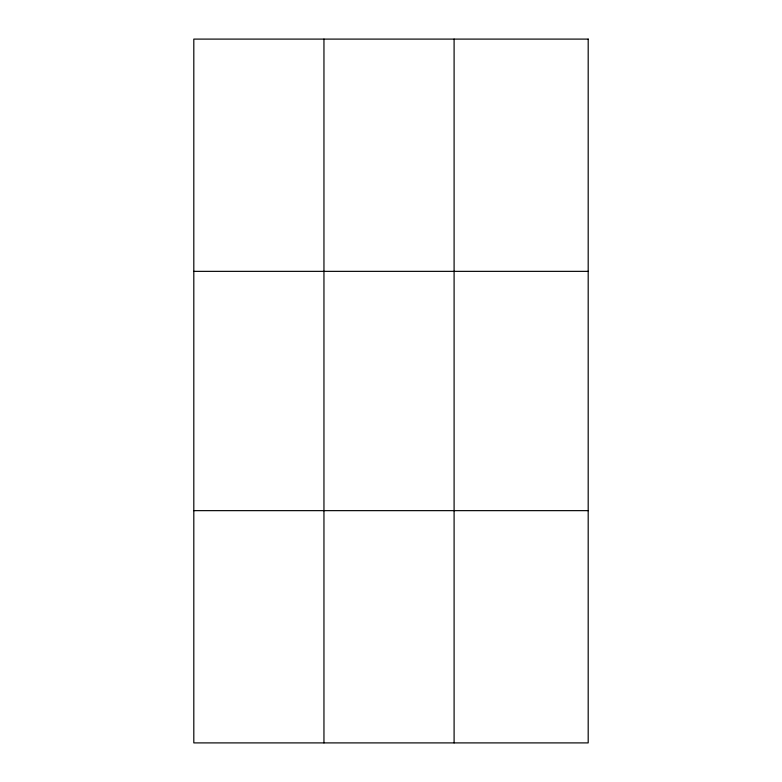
<?xml version="1.0" encoding="UTF-8"?>
<svg xmlns="http://www.w3.org/2000/svg" width="782" height="782" viewBox="0 0 782 782"><rect width="100%" height="100%" fill="white"/><g stroke="black" fill="none" stroke-linecap="round" stroke-linejoin="round"><path stroke-width="1.17" d="M323.953 742.9L323.953 39.1M454.098 742.9L454.098 39.1M193.809 271.354L588.191 271.354M193.809 510.646L588.191 510.646M588.191 39.1L588.191 742.9L193.809 742.9L193.809 39.1L588.191 39.1"/></g></svg>
